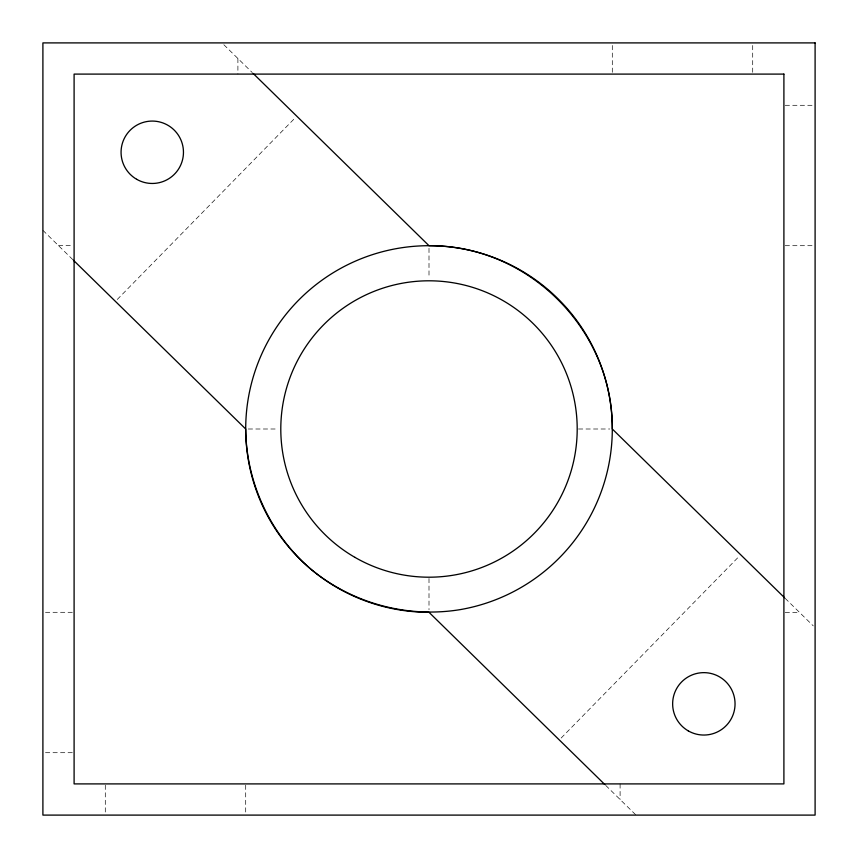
<?xml version="1.0" encoding="UTF-8"?>
<svg xmlns="http://www.w3.org/2000/svg" width="858" height="858" viewBox="0 0 858 858"><rect width="100%" height="100%" fill="white"/><g stroke="black" fill="none" stroke-linecap="round" stroke-linejoin="round"><path stroke-width="0.64" stroke-dasharray="4.29 3.22" d="M117.278 299.453L294.927 118.104M561.164 738.03L738.813 556.681M785.199 105.298L812.505 105.298M58.505 245.624L72.801 245.624M785.199 245.699L815.1 245.699M248.305 429L278.196 429M578.496 429L609.695 429M45.495 612.301L74.099 612.301M785.199 612.376L799.495 612.376M45.495 752.702L72.801 752.702M223.852 44.734L252.284 72.587M785.177 598.348L813.266 625.868M42.9 230.341L72.823 259.652M605.716 785.402L636.025 815.1M752.702 45.495L752.702 74.099M620.098 783.901L620.098 799.495M612.301 45.495L612.301 74.099M429 248.305L429 278.196M429 578.496L429 609.695M245.699 785.199L245.699 815.1M237.902 58.505L237.902 74.099M105.298 785.199L105.298 812.505"/><path stroke-width="1.29" d="M253.185 73.477L429 245.699C528.271 245.002 612.998 329.729 612.301 429L784.577 597.758M73.423 260.242L245.699 429C246.096 482.539 270.42 534.706 311.175 569.412C352.445 603.528 408.043 618.425 460.832 609.512A183.301 183.301 0 0 0 576.029 319.541A183.301 183.301 0 0 0 265.197 346.739A183.301 183.301 0 0 0 429 612.301L604.815 784.523M815.1 42.9L42.9 42.9L42.9 815.1L815.1 815.1L815.1 42.9M783.901 74.099L74.099 74.099L74.099 783.901L783.901 783.901L783.901 74.099M354.901 557.346A148.198 148.198 0 0 0 577.198 429A148.198 148.198 0 0 0 354.901 300.654A148.198 148.198 0 0 0 354.901 557.346M688.245 730.866A31.199 31.199 0 0 0 735.049 703.839A31.199 31.199 0 0 0 688.245 676.823A31.199 31.199 0 0 0 688.245 730.866M136.669 179.29A31.199 31.199 0 0 0 183.462 152.263A31.199 31.199 0 0 0 136.669 125.247A31.199 31.199 0 0 0 136.669 179.29"/></g></svg>
